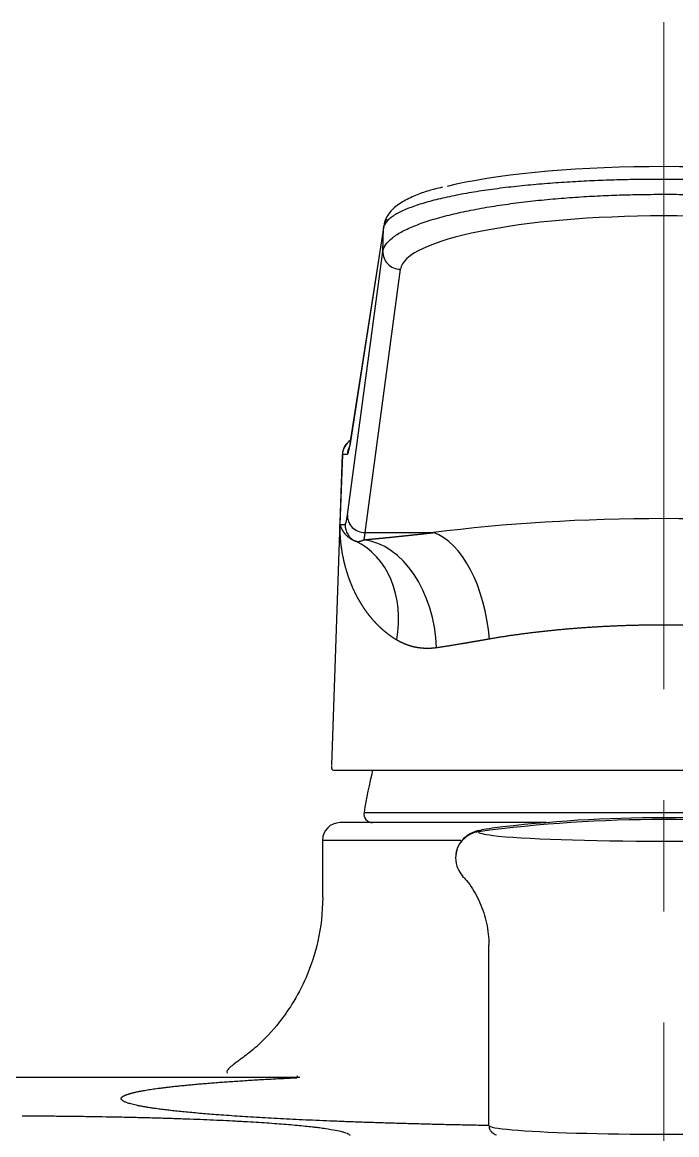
# Model space of a CAD drawing. Extents: x 900 to 2324, y -1513 to 827.
# Drawn here: x 1504.4 to 1541.8, y -984.4 to -920.8 of the extents above; entities that cross this region are included whole.
import ezdxf

# ---------------------------------------------------------------- set-up
doc = ezdxf.new("R2010")
doc.units = 0
doc.header["$LTSCALE"] = 4
doc.header["$MEASUREMENT"] = 0
doc.linetypes.add('CENTER2', pattern=[28.575, 19.05, -3.175, 3.175, -3.175])
doc.layers.add('1', color=7, linetype='CONTINUOUS')
doc.layers.add('Cneter', color=1, linetype='CENTER2', lineweight=13)

msp = doc.modelspace()

# ---------------------------------------------------------------- linework, layer by layer
at = {"layer": '1', "color": 7, "linetype": 'Continuous', "lineweight": -3}
for p, q in [((1525.014, -932.45), (1523.083, -944.902)), ((1525.003, -932.568), (1523.072, -945.02)), ((1524.962, -933.923), (1525.003, -932.568)), ((1522.937, -948.975), (1524.962, -933.923)), ((1525.961, -934.936), (1523.936, -949.988)), ((1522.648, -945.522), (1522.028, -963.278)), ((1522.653, -945.522), (1522.513, -949.522)), ((1522.653, -945.522), (1522.648, -945.522)), ((1522.933, -945.522), (1522.653, -945.522)), ((1522.513, -949.522), (1522.808, -949.522)), ((1523.936, -949.988), (1527.858, -949.988)), ((1522.148, -963.557), (1559.889, -963.557)), ((1523.887, -965.973), (1558.15, -965.973)), ((1534.288, -966.557), (1522.519, -966.557)), ((1521.519, -967.557), (1529.413, -967.557)), ((1521.519, -967.557), (1521.519, -970.834)), ((1531.019, -983.853), (1531.019, -973.547)), ((1520.219, -981.111), (1464.106, -981.111)), ((1520.064, -981.112), (1464.106, -981.112))]:
    msp.add_line(p, q, dxfattribs=at)
for centre, radius, start, end in [((1523.648, -945.557), 1, 122.35239, 178), ((1561.357, -972.301), 38, 166.69602, 170.41457), ((1524.38, -966.057), 0.5, 170.41457, 270), ((1522.519, -967.557), 1, 90, 180), ((1541.019, -1046.273), 80, 82.9578, 97.0422)]:
    msp.add_arc(centre, radius, start, end, dxfattribs=at)
for centre, major_axis, ratio, start_param, end_param in [((1541.019, -931.688), (15.022, 0), 0.173943, 0.715415, 2.538636), ((1526.002, -932.603), (0.988, -0.153), 0.984451, 3.141575, 3.262352), ((1526.002, -932.603), (0.988, -0.153), 0.984451, 2.707604, 3.141574), ((1541.019, -935.024), (15.063, 0), 0.207968, 0.027978, 3.113614), ((1525.961, -933.958), (-0.991, 0.133), 0.977765, 0.101081, 1.701619), ((1523.652, -945.557), (0, -1), 0.999776, 3.711528, 4.677482), ((1524.086, -912.522), (1.153, 33), 0.021153, 3.142332, 3.316865), ((1523.932, -945.557), (0, 1), 0.999776, 1.047645, 1.53589), ((1524.071, -945.055), (-0.988, 0.153), 0.984451, 6.283168, 6.403945), ((1523.681, -924.522), (0.874, 25), 0.021153, 3.142332, 3.351771), ((1523.936, -949.01), (0.991, -0.133), 0.977765, 3.242674, 4.843212), ((1541.019, -954.479), (24.891, 0), 0.212562, 1.013695, 2.127897), ((1523.807, -949.557), (0, 1), 0.999776, 1.53589, 2.708718), ((1527.858, -955.857), (0.788, -5.948), 0.52543, 1.46621, 2.894732), ((1520.871, -955.911), (-2.453, -5.476), 0.793917, 1.87648, 3.126984), ((1523.871, -956.358), (0.638, -5.966), 0.688755, 1.462239, 2.987507), ((1541.019, -1046.273), (80, 0), 0.998719, 1.570796, 1.703671), ((1541.019, -1046.273), (-80, 0), 0.998719, 4.579514, 4.712389), ((1530.619, -968.565), (-1.5, 0), 0.998719, 4.845264, 6.288081), ((1541.019, -967.08), (-10.599, 0), 0.050593, 6.087965, 6.283185), ((1541.019, -967.08), (10.599, 0), 0.050593, 3.141593, 3.538071), ((1541.019, -967.08), (-10.599, 0), 0.050593, 5.894462, 6.087965), ((1541.019, -967.08), (10.599, 0), 0.050593, 3.538072, 5.885578), ((1541.019, -983.853), (-10, 0), 0.050593, 0, 3.141593)]:
    msp.add_ellipse(centre, major_axis=major_axis, ratio=ratio, start_param=start_param, end_param=end_param, dxfattribs=at)
for points, degree, knots in [([(1557.034, -932.568), (1557.017, -932.453), (1556.96, -932.338), (1556.774, -932.114), (1556.645, -932.004), (1556.323, -931.79), (1556.13, -931.686), (1555.688, -931.485), (1555.438, -931.389), (1554.891, -931.203), (1554.593, -931.114), (1553.958, -930.946), (1553.62, -930.866), (1552.912, -930.716), (1552.542, -930.645), (1551.777, -930.513), (1551.382, -930.452), (1550.574, -930.339), (1550.162, -930.287), (1549.326, -930.191), (1548.902, -930.148), (1548.049, -930.071), (1547.62, -930.036), (1546.762, -929.975), (1546.334, -929.949), (1545.48, -929.903), (1545.056, -929.884), (1544.216, -929.852), (1543.801, -929.839), (1542.982, -929.819), (1542.578, -929.812), (1541.984, -929.806), (1541.787, -929.804), (1541.399, -929.802), (1541.206, -929.801), (1540.636, -929.801), (1540.247, -929.803), (1539.455, -929.813), (1539.052, -929.819), (1538.233, -929.839), (1537.817, -929.852), (1536.978, -929.884), (1536.553, -929.903), (1535.701, -929.949), (1535.272, -929.976), (1534.414, -930.037), (1533.985, -930.071), (1533.133, -930.149), (1532.709, -930.192), (1531.873, -930.287), (1531.461, -930.339), (1530.654, -930.452), (1530.259, -930.513), (1529.494, -930.645), (1529.124, -930.716), (1528.416, -930.866), (1528.079, -930.946), (1527.443, -931.115), (1527.146, -931.203), (1526.599, -931.389), (1526.349, -931.486), (1525.907, -931.686), (1525.714, -931.79), (1525.392, -932.004), (1525.263, -932.114), (1525.077, -932.338), (1525.02, -932.453), (1525.003, -932.568)], 3, [0, 0, 0, 0, 0.03125, 0.03125, 0.0625, 0.0625, 0.09375, 0.09375, 0.125, 0.125, 0.15625, 0.15625, 0.1875, 0.1875, 0.21875, 0.21875, 0.25, 0.25, 0.28125, 0.28125, 0.3125, 0.3125, 0.34375, 0.34375, 0.375, 0.375, 0.40625, 0.40625, 0.4375, 0.4375, 0.46875, 0.46875, 0.484375, 0.484375, 0.5, 0.5, 0.53125, 0.53125, 0.5625, 0.5625, 0.59375, 0.59375, 0.625, 0.625, 0.65625, 0.65625, 0.6875, 0.6875, 0.71875, 0.71875, 0.75, 0.75, 0.78125, 0.78125, 0.8125, 0.8125, 0.84375, 0.84375, 0.875, 0.875, 0.90625, 0.90625, 0.9375, 0.9375, 0.96875, 0.96875, 1, 1, 1, 1]), ([(1528.364, -930.254), (1528.086, -930.315), (1527.521, -930.458), (1526.788, -930.724), (1526.01, -931.098), (1525.336, -931.634), (1525.1, -932.083), (1525.037, -932.342)], 3, [0, 0, 0, 0, 0.145978, 0.317594, 0.51609, 0.743346, 1, 1, 1, 1]), ([(1524.962, -933.923), (1524.981, -933.787), (1525.038, -933.653), (1525.225, -933.389), (1525.355, -933.26), (1525.678, -933.01), (1525.872, -932.888), (1526.315, -932.653), (1526.566, -932.54), (1527.114, -932.323), (1527.412, -932.22), (1528.049, -932.022), (1528.388, -931.929), (1529.097, -931.752), (1529.468, -931.669), (1530.235, -931.514), (1530.63, -931.441), (1531.439, -931.307), (1531.853, -931.245), (1532.69, -931.132), (1533.115, -931.08), (1533.969, -930.987), (1534.399, -930.945), (1535.259, -930.871), (1535.689, -930.839), (1536.544, -930.782), (1536.969, -930.758), (1537.811, -930.719), (1538.228, -930.703), (1539.05, -930.678), (1539.454, -930.669), (1540.05, -930.66), (1540.247, -930.658), (1540.54, -930.656), (1540.637, -930.655), (1540.829, -930.655), (1540.925, -930.654), (1541.402, -930.654), (1541.792, -930.657), (1542.587, -930.669), (1542.992, -930.678), (1543.813, -930.703), (1544.229, -930.719), (1545.071, -930.759), (1545.496, -930.783), (1546.351, -930.839), (1546.781, -930.871), (1547.64, -930.945), (1548.07, -930.987), (1548.924, -931.08), (1549.349, -931.132), (1550.186, -931.245), (1550.6, -931.307), (1551.408, -931.441), (1551.804, -931.514), (1552.57, -931.669), (1552.941, -931.752), (1553.65, -931.929), (1553.989, -932.022), (1554.625, -932.22), (1554.924, -932.323), (1555.472, -932.54), (1555.722, -932.653), (1556.166, -932.888), (1556.36, -933.01), (1556.683, -933.261), (1556.812, -933.389), (1556.999, -933.653), (1557.057, -933.787), (1557.075, -933.923)], 3, [0, 0, 0, 0, 0.03125, 0.03125, 0.0625, 0.0625, 0.09375, 0.09375, 0.125, 0.125, 0.15625, 0.15625, 0.1875, 0.1875, 0.21875, 0.21875, 0.25, 0.25, 0.28125, 0.28125, 0.3125, 0.3125, 0.34375, 0.34375, 0.375, 0.375, 0.40625, 0.40625, 0.4375, 0.4375, 0.46875, 0.46875, 0.484375, 0.484375, 0.492187, 0.492187, 0.5, 0.5, 0.53125, 0.53125, 0.5625, 0.5625, 0.59375, 0.59375, 0.625, 0.625, 0.65625, 0.65625, 0.6875, 0.6875, 0.71875, 0.71875, 0.75, 0.75, 0.78125, 0.78125, 0.8125, 0.8125, 0.84375, 0.84375, 0.875, 0.875, 0.90625, 0.90625, 0.9375, 0.9375, 0.96875, 0.96875, 1, 1, 1, 1]), ([(1522.513, -949.522), (1522.514, -949.527), (1522.517, -949.537), (1522.521, -949.553), (1522.525, -949.569), (1522.53, -949.584), (1522.535, -949.599), (1522.539, -949.614), (1522.544, -949.629), (1522.55, -949.643), (1522.555, -949.658), (1522.56, -949.672), (1522.566, -949.686), (1522.572, -949.699), (1522.577, -949.713), (1522.583, -949.726), (1522.589, -949.739), (1522.595, -949.752), (1522.602, -949.765), (1522.608, -949.777), (1522.614, -949.79), (1522.621, -949.802), (1522.627, -949.814), (1522.633, -949.825), (1522.64, -949.837), (1522.646, -949.848), (1522.653, -949.859), (1522.66, -949.87), (1522.666, -949.88), (1522.673, -949.891), (1522.679, -949.901), (1522.686, -949.911), (1522.692, -949.92), (1522.699, -949.93), (1522.705, -949.939), (1522.712, -949.948), (1522.718, -949.957), (1522.725, -949.966), (1522.731, -949.975), (1522.737, -949.983), (1522.744, -949.991), (1522.75, -949.999), (1522.756, -950.007), (1522.762, -950.014), (1522.768, -950.022), (1522.774, -950.029), (1522.78, -950.036), (1522.792, -950.05), (1522.81, -950.071), (1522.836, -950.098), (1522.862, -950.125), (1522.888, -950.151), (1522.915, -950.176), (1522.943, -950.2), (1522.971, -950.224), (1522.999, -950.246), (1523.028, -950.268), (1523.057, -950.289), (1523.086, -950.309), (1523.116, -950.329), (1523.145, -950.347), (1523.175, -950.364), (1523.205, -950.381), (1523.236, -950.397), (1523.266, -950.412), (1523.296, -950.426), (1523.326, -950.44), (1523.357, -950.453), (1523.377, -950.46), (1523.387, -950.464)], 3, [0, 0, 0, 0, 0.01489, 0.029602, 0.044135, 0.058489, 0.072665, 0.086661, 0.10048, 0.114119, 0.12758, 0.140862, 0.153965, 0.16689, 0.179635, 0.192203, 0.204591, 0.216801, 0.228832, 0.240684, 0.252358, 0.263853, 0.275169, 0.286307, 0.297265, 0.308046, 0.318647, 0.32907, 0.339314, 0.349379, 0.359266, 0.368973, 0.378503, 0.387853, 0.397025, 0.406018, 0.414832, 0.423468, 0.431925, 0.440203, 0.448303, 0.456224, 0.463966, 0.471529, 0.478914, 0.48612, 0.493147, 0.499996, 0.528702, 0.556919, 0.584646, 0.611883, 0.63863, 0.664888, 0.690656, 0.715934, 0.740722, 0.765021, 0.78883, 0.81215, 0.83498, 0.85732, 0.879171, 0.900533, 0.921405, 0.941788, 0.961681, 0.981085, 1, 1, 1, 1]), ([(1525.755, -956.12), (1525.745, -956.115), (1525.726, -956.103), (1525.696, -956.085), (1525.667, -956.067), (1525.638, -956.048), (1525.608, -956.03), (1525.579, -956.011), (1525.55, -955.992), (1525.521, -955.972), (1525.491, -955.952), (1525.462, -955.932), (1525.433, -955.912), (1525.404, -955.891), (1525.375, -955.871), (1525.346, -955.849), (1525.317, -955.828), (1525.288, -955.806), (1525.259, -955.784), (1525.23, -955.762), (1525.202, -955.74), (1525.173, -955.717), (1525.144, -955.694), (1525.116, -955.67), (1525.087, -955.647), (1525.058, -955.623), (1525.03, -955.599), (1525.001, -955.574), (1524.973, -955.55), (1524.945, -955.525), (1524.917, -955.5), (1524.888, -955.474), (1524.86, -955.448), (1524.832, -955.422), (1524.804, -955.396), (1524.776, -955.369), (1524.748, -955.342), (1524.721, -955.315), (1524.693, -955.288), (1524.665, -955.26), (1524.638, -955.232), (1524.61, -955.204), (1524.583, -955.175), (1524.556, -955.147), (1524.529, -955.117), (1524.501, -955.088), (1524.474, -955.058), (1524.448, -955.029), (1524.421, -954.998), (1524.394, -954.968), (1524.367, -954.937), (1524.341, -954.906), (1524.314, -954.875), (1524.288, -954.843), (1524.262, -954.812), (1524.236, -954.78), (1524.21, -954.747), (1524.184, -954.715), (1524.158, -954.682), (1524.133, -954.648), (1524.107, -954.615), (1524.082, -954.581), (1524.056, -954.547), (1524.031, -954.513), (1524.006, -954.478), (1523.981, -954.444), (1523.957, -954.409), (1523.932, -954.373), (1523.907, -954.338), (1523.883, -954.302), (1523.859, -954.265), (1523.835, -954.229), (1523.811, -954.192), (1523.787, -954.155), (1523.763, -954.118), (1523.74, -954.08), (1523.716, -954.043), (1523.693, -954.004), (1523.67, -953.966), (1523.647, -953.927), (1523.625, -953.888), (1523.602, -953.849), (1523.58, -953.81), (1523.557, -953.77), (1523.535, -953.73), (1523.514, -953.69), (1523.492, -953.649), (1523.47, -953.608), (1523.449, -953.567), (1523.428, -953.526), (1523.407, -953.484), (1523.386, -953.442), (1523.365, -953.4), (1523.345, -953.357), (1523.325, -953.315), (1523.305, -953.272), (1523.285, -953.228), (1523.267, -953.189), (1523.25, -953.152), (1523.236, -953.118), (1523.221, -953.084), (1523.206, -953.049), (1523.191, -953.012), (1523.175, -952.975), (1523.16, -952.937), (1523.144, -952.898), (1523.128, -952.858), (1523.112, -952.817), (1523.096, -952.776), (1523.08, -952.733), (1523.064, -952.689), (1523.048, -952.645), (1523.032, -952.599), (1523.015, -952.553), (1522.999, -952.506), (1522.983, -952.458), (1522.967, -952.409), (1522.95, -952.359), (1522.934, -952.308), (1522.918, -952.256), (1522.902, -952.203), (1522.886, -952.149), (1522.87, -952.095), (1522.854, -952.039), (1522.838, -951.983), (1522.823, -951.926), (1522.807, -951.867), (1522.792, -951.808), (1522.777, -951.748), (1522.762, -951.687), (1522.748, -951.625), (1522.733, -951.563), (1522.719, -951.499), (1522.706, -951.434), (1522.692, -951.369), (1522.679, -951.302), (1522.666, -951.235), (1522.654, -951.167), (1522.642, -951.097), (1522.63, -951.027), (1522.619, -950.956), (1522.608, -950.884), (1522.598, -950.812), (1522.588, -950.738), (1522.578, -950.663), (1522.57, -950.587), (1522.561, -950.511), (1522.554, -950.434), (1522.547, -950.355), (1522.54, -950.276), (1522.534, -950.196), (1522.529, -950.115), (1522.524, -950.033), (1522.521, -949.95), (1522.517, -949.866), (1522.515, -949.781), (1522.514, -949.696), (1522.513, -949.609), (1522.513, -949.551), (1522.513, -949.522)], 3, [0, 0, 0, 0, 0.004193, 0.008406, 0.01264, 0.016894, 0.021169, 0.025464, 0.02978, 0.034117, 0.038474, 0.042852, 0.04725, 0.05167, 0.05611, 0.060572, 0.065054, 0.069557, 0.074082, 0.078627, 0.083194, 0.087781, 0.09239, 0.09702, 0.101672, 0.106345, 0.111039, 0.115755, 0.120492, 0.12525, 0.13003, 0.134832, 0.139655, 0.1445, 0.149366, 0.154254, 0.159164, 0.164096, 0.169049, 0.174024, 0.179021, 0.18404, 0.189081, 0.194143, 0.199228, 0.204335, 0.209463, 0.214614, 0.219787, 0.224982, 0.230199, 0.235438, 0.240699, 0.245982, 0.251288, 0.256616, 0.261966, 0.267339, 0.272733, 0.27815, 0.28359, 0.289052, 0.294536, 0.300043, 0.305572, 0.311124, 0.316698, 0.322294, 0.327914, 0.333555, 0.339219, 0.344906, 0.350616, 0.356348, 0.362103, 0.36788, 0.37368, 0.379503, 0.385348, 0.391217, 0.397108, 0.403021, 0.408958, 0.414917, 0.4209, 0.426905, 0.432932, 0.438983, 0.445057, 0.451153, 0.457272, 0.463415, 0.46958, 0.475768, 0.481979, 0.488213, 0.494471, 0.500751, 0.505436, 0.510238, 0.515158, 0.520194, 0.525347, 0.530617, 0.536003, 0.541507, 0.547127, 0.552865, 0.558719, 0.56469, 0.570778, 0.576982, 0.583304, 0.589742, 0.596297, 0.602968, 0.609757, 0.616662, 0.623684, 0.630823, 0.638078, 0.64545, 0.652938, 0.660543, 0.668265, 0.676104, 0.684058, 0.69213, 0.700318, 0.708622, 0.717043, 0.72558, 0.734234, 0.743004, 0.751891, 0.760894, 0.770013, 0.779248, 0.7886, 0.798068, 0.807652, 0.817352, 0.827169, 0.837101, 0.84715, 0.857314, 0.867595, 0.877992, 0.888504, 0.899133, 0.909877, 0.920737, 0.931713, 0.942805, 0.954013, 0.965336, 0.976775, 0.98833, 1, 1, 1, 1]), ([(1523.936, -949.988), (1523.935, -949.994), (1523.934, -950.006), (1523.932, -950.023), (1523.929, -950.039), (1523.927, -950.056), (1523.925, -950.072), (1523.923, -950.087), (1523.921, -950.103), (1523.918, -950.118), (1523.916, -950.133), (1523.914, -950.148), (1523.912, -950.162), (1523.91, -950.177), (1523.908, -950.19), (1523.906, -950.204), (1523.903, -950.217), (1523.901, -950.231), (1523.899, -950.243), (1523.897, -950.256), (1523.895, -950.268), (1523.893, -950.28), (1523.891, -950.292), (1523.889, -950.304), (1523.887, -950.315), (1523.885, -950.326), (1523.883, -950.336), (1523.881, -950.347), (1523.879, -950.357), (1523.877, -950.367), (1523.875, -950.377), (1523.873, -950.386), (1523.872, -950.392), (1523.871, -950.395)], 3, [0, 0, 0, 0, 0.032693, 0.065358, 0.097993, 0.130599, 0.163177, 0.195725, 0.228244, 0.260734, 0.293195, 0.325628, 0.358031, 0.390405, 0.42275, 0.455066, 0.487353, 0.519611, 0.55184, 0.58404, 0.616211, 0.648353, 0.680466, 0.71255, 0.744605, 0.776631, 0.808628, 0.840596, 0.872535, 0.904445, 0.936325, 0.968177, 1, 1, 1, 1]), ([(1523.871, -950.395), (1523.89, -950.394), (1523.927, -950.39), (1523.983, -950.385), (1524.038, -950.38), (1524.095, -950.375), (1524.151, -950.37), (1524.207, -950.365), (1524.264, -950.36), (1524.32, -950.355), (1524.377, -950.35), (1524.434, -950.344), (1524.491, -950.339), (1524.548, -950.333), (1524.606, -950.328), (1524.663, -950.322), (1524.721, -950.317), (1524.779, -950.311), (1524.837, -950.306), (1524.895, -950.3), (1524.953, -950.294), (1525.012, -950.288), (1525.07, -950.283), (1525.129, -950.277), (1525.188, -950.271), (1525.247, -950.265), (1525.306, -950.259), (1525.365, -950.253), (1525.425, -950.247), (1525.484, -950.241), (1525.544, -950.235), (1525.604, -950.228), (1525.664, -950.222), (1525.724, -950.216), (1525.784, -950.21), (1525.845, -950.203), (1525.906, -950.197), (1525.966, -950.191), (1526.027, -950.184), (1526.088, -950.178), (1526.15, -950.172), (1526.211, -950.165), (1526.272, -950.159), (1526.334, -950.152), (1526.396, -950.145), (1526.458, -950.139), (1526.52, -950.132), (1526.582, -950.126), (1526.645, -950.119), (1526.707, -950.112), (1526.77, -950.106), (1526.833, -950.099), (1526.896, -950.092), (1526.959, -950.085), (1527.022, -950.078), (1527.085, -950.072), (1527.149, -950.065), (1527.213, -950.058), (1527.277, -950.051), (1527.341, -950.044), (1527.405, -950.037), (1527.469, -950.03), (1527.534, -950.023), (1527.598, -950.016), (1527.663, -950.009), (1527.728, -950.002), (1527.793, -949.995), (1527.836, -949.991), (1527.858, -949.988)], 3, [0, 0, 0, 0, 0.014882, 0.029769, 0.044662, 0.059562, 0.074467, 0.089378, 0.104296, 0.11922, 0.134151, 0.149088, 0.164032, 0.178983, 0.193941, 0.208906, 0.223879, 0.238859, 0.253847, 0.268842, 0.283845, 0.298856, 0.313875, 0.328902, 0.343937, 0.358981, 0.374033, 0.389094, 0.404164, 0.419242, 0.43433, 0.449427, 0.464533, 0.479648, 0.494773, 0.509908, 0.525052, 0.540206, 0.55537, 0.570545, 0.585729, 0.600924, 0.616129, 0.631345, 0.646571, 0.661809, 0.677057, 0.692316, 0.707587, 0.722868, 0.738161, 0.753466, 0.768782, 0.78411, 0.79945, 0.814802, 0.830166, 0.845542, 0.860931, 0.876331, 0.891745, 0.907171, 0.92261, 0.938062, 0.953527, 0.969004, 0.984496, 1, 1, 1, 1]), ([(1523.387, -950.464), (1523.391, -950.466), (1523.397, -950.468), (1523.407, -950.472), (1523.417, -950.475), (1523.427, -950.478), (1523.438, -950.48), (1523.448, -950.483), (1523.458, -950.485), (1523.468, -950.487), (1523.479, -950.489), (1523.489, -950.49), (1523.499, -950.491), (1523.51, -950.492), (1523.52, -950.493), (1523.53, -950.493), (1523.541, -950.493), (1523.551, -950.493), (1523.562, -950.493), (1523.572, -950.492), (1523.583, -950.491), (1523.594, -950.49), (1523.604, -950.489), (1523.615, -950.488), (1523.625, -950.486), (1523.636, -950.484), (1523.647, -950.482), (1523.657, -950.48), (1523.668, -950.477), (1523.679, -950.475), (1523.69, -950.472), (1523.7, -950.469), (1523.711, -950.465), (1523.722, -950.462), (1523.732, -950.458), (1523.743, -950.454), (1523.754, -950.45), (1523.764, -950.446), (1523.775, -950.442), (1523.786, -950.437), (1523.797, -950.433), (1523.807, -950.428), (1523.818, -950.423), (1523.829, -950.417), (1523.839, -950.412), (1523.85, -950.407), (1523.86, -950.401), (1523.868, -950.397), (1523.871, -950.395)], 3, [0, 0, 0, 0, 0.024916, 0.049691, 0.074328, 0.098824, 0.12318, 0.147396, 0.171472, 0.195407, 0.219202, 0.242857, 0.266371, 0.289744, 0.312976, 0.336067, 0.359018, 0.381827, 0.404495, 0.427021, 0.449406, 0.47165, 0.493752, 0.515712, 0.53753, 0.559206, 0.580741, 0.602133, 0.623383, 0.64449, 0.665456, 0.686279, 0.706959, 0.727496, 0.747891, 0.768143, 0.788252, 0.808218, 0.828042, 0.847721, 0.867258, 0.886652, 0.905902, 0.925009, 0.943972, 0.962792, 0.981468, 1, 1, 1, 1]), ([(1550.989, -956.067), (1550.97, -956.063), (1550.932, -956.057), (1550.875, -956.047), (1550.818, -956.037), (1550.761, -956.028), (1550.703, -956.018), (1550.646, -956.008), (1550.588, -955.999), (1550.531, -955.989), (1550.473, -955.98), (1550.415, -955.971), (1550.357, -955.961), (1550.3, -955.952), (1550.241, -955.943), (1550.183, -955.934), (1550.125, -955.925), (1550.067, -955.916), (1550.008, -955.907), (1549.95, -955.898), (1549.891, -955.889), (1549.832, -955.881), (1549.773, -955.872), (1549.715, -955.863), (1549.656, -955.855), (1549.596, -955.846), (1549.537, -955.838), (1549.478, -955.83), (1549.419, -955.821), (1549.359, -955.813), (1549.3, -955.805), (1549.24, -955.797), (1549.181, -955.789), (1549.121, -955.781), (1549.061, -955.773), (1549.001, -955.765), (1548.941, -955.757), (1548.881, -955.749), (1548.821, -955.742), (1548.761, -955.734), (1548.7, -955.727), (1548.64, -955.719), (1548.58, -955.712), (1548.519, -955.704), (1548.458, -955.697), (1548.398, -955.69), (1548.337, -955.683), (1548.276, -955.675), (1548.215, -955.668), (1548.155, -955.661), (1548.094, -955.654), (1548.032, -955.648), (1547.971, -955.641), (1547.91, -955.634), (1547.849, -955.627), (1547.788, -955.621), (1547.726, -955.614), (1547.665, -955.608), (1547.603, -955.601), (1547.542, -955.595), (1547.48, -955.588), (1547.418, -955.582), (1547.357, -955.576), (1547.295, -955.57), (1547.233, -955.564), (1547.171, -955.558), (1547.109, -955.552), (1547.047, -955.546), (1546.985, -955.54), (1546.923, -955.534), (1546.861, -955.529), (1546.799, -955.523), (1546.737, -955.517), (1546.674, -955.512), (1546.612, -955.506), (1546.55, -955.501), (1546.487, -955.496), (1546.425, -955.49), (1546.362, -955.485), (1546.3, -955.48), (1546.237, -955.475), (1546.174, -955.47), (1546.112, -955.465), (1546.049, -955.46), (1545.986, -955.455), (1545.923, -955.45), (1545.86, -955.446), (1545.798, -955.441), (1545.735, -955.436), (1545.672, -955.432), (1545.609, -955.427), (1545.546, -955.423), (1545.483, -955.419), (1545.42, -955.414), (1545.356, -955.41), (1545.293, -955.406), (1545.23, -955.402), (1545.167, -955.398), (1545.104, -955.394), (1545.04, -955.39), (1544.977, -955.386), (1544.914, -955.382), (1544.85, -955.378), (1544.787, -955.375), (1544.724, -955.371), (1544.66, -955.368), (1544.597, -955.364), (1544.533, -955.361), (1544.47, -955.357), (1544.406, -955.354), (1544.343, -955.351), (1544.279, -955.348), (1544.216, -955.344), (1544.152, -955.341), (1544.089, -955.338), (1544.025, -955.335), (1543.962, -955.333), (1543.898, -955.33), (1543.834, -955.327), (1543.771, -955.324), (1543.707, -955.322), (1543.643, -955.319), (1543.58, -955.317), (1543.516, -955.314), (1543.452, -955.312), (1543.389, -955.309), (1543.325, -955.307), (1543.261, -955.305), (1543.198, -955.303), (1543.134, -955.301), (1543.07, -955.299), (1543.006, -955.297), (1542.943, -955.295), (1542.879, -955.293), (1542.815, -955.291), (1542.751, -955.29), (1542.688, -955.288), (1542.624, -955.286), (1542.56, -955.285), (1542.497, -955.283), (1542.433, -955.282), (1542.369, -955.281), (1542.305, -955.279), (1542.242, -955.278), (1542.178, -955.277), (1542.114, -955.276), (1542.051, -955.275), (1541.987, -955.274), (1541.923, -955.273), (1541.86, -955.272), (1541.796, -955.271), (1541.733, -955.271), (1541.669, -955.27), (1541.605, -955.269), (1541.542, -955.269), (1541.478, -955.268), (1541.415, -955.268), (1541.351, -955.268), (1541.288, -955.267), (1541.224, -955.267), (1541.161, -955.267), (1541.097, -955.267), (1541.015, -955.267), (1540.913, -955.267), (1540.793, -955.267), (1540.672, -955.268), (1540.551, -955.268), (1540.431, -955.269), (1540.31, -955.271), (1540.189, -955.272), (1540.068, -955.274), (1539.947, -955.275), (1539.826, -955.277), (1539.705, -955.28), (1539.584, -955.282), (1539.463, -955.285), (1539.342, -955.288), (1539.221, -955.291), (1539.1, -955.295), (1538.979, -955.298), (1538.858, -955.302), (1538.737, -955.306), (1538.616, -955.311), (1538.495, -955.315), (1538.374, -955.32), (1538.253, -955.325), (1538.132, -955.33), (1538.011, -955.335), (1537.891, -955.341), (1537.77, -955.347), (1537.649, -955.353), (1537.529, -955.359), (1537.408, -955.366), (1537.288, -955.373), (1537.167, -955.379), (1537.047, -955.387), (1536.927, -955.394), (1536.807, -955.402), (1536.687, -955.41), (1536.567, -955.418), (1536.447, -955.426), (1536.327, -955.434), (1536.208, -955.443), (1536.088, -955.452), (1535.969, -955.461), (1535.85, -955.471), (1535.731, -955.48), (1535.612, -955.49), (1535.494, -955.5), (1535.375, -955.511), (1535.257, -955.521), (1535.139, -955.532), (1535.021, -955.543), (1534.903, -955.554), (1534.785, -955.566), (1534.668, -955.577), (1534.551, -955.589), (1534.434, -955.601), (1534.317, -955.613), (1534.2, -955.626), (1534.084, -955.639), (1533.968, -955.652), (1533.852, -955.665), (1533.736, -955.678), (1533.621, -955.692), (1533.506, -955.706), (1533.391, -955.72), (1533.276, -955.734), (1533.162, -955.749), (1533.048, -955.763), (1532.934, -955.778), (1532.821, -955.793), (1532.708, -955.809), (1532.595, -955.825), (1532.482, -955.84), (1532.37, -955.856), (1532.258, -955.873), (1532.146, -955.889), (1532.035, -955.906), (1531.924, -955.923), (1531.813, -955.94), (1531.703, -955.958), (1531.593, -955.975), (1531.483, -955.993), (1531.374, -956.011), (1531.265, -956.029), (1531.157, -956.048), (1531.085, -956.06), (1531.049, -956.067)], 3, [0, 0, 0, 0, 0.003206, 0.006411, 0.009614, 0.012816, 0.016016, 0.019215, 0.022413, 0.025608, 0.028803, 0.031996, 0.035188, 0.038378, 0.041567, 0.044754, 0.04794, 0.051125, 0.054308, 0.057489, 0.060669, 0.063848, 0.067026, 0.070202, 0.073376, 0.07655, 0.079721, 0.082892, 0.086061, 0.089228, 0.092395, 0.095559, 0.098723, 0.101885, 0.105046, 0.108205, 0.111363, 0.114519, 0.117675, 0.120828, 0.123981, 0.127132, 0.130282, 0.13343, 0.136577, 0.139723, 0.142867, 0.14601, 0.149152, 0.152293, 0.155432, 0.158569, 0.161706, 0.164841, 0.167974, 0.171107, 0.174238, 0.177368, 0.180496, 0.183623, 0.186749, 0.189874, 0.192997, 0.196119, 0.19924, 0.202359, 0.205477, 0.208594, 0.21171, 0.214824, 0.217937, 0.221049, 0.224159, 0.227268, 0.230376, 0.233483, 0.236588, 0.239692, 0.242795, 0.245897, 0.248997, 0.252097, 0.255195, 0.258291, 0.261387, 0.264481, 0.267574, 0.270666, 0.273756, 0.276846, 0.279934, 0.283021, 0.286106, 0.289191, 0.292274, 0.295356, 0.298437, 0.301517, 0.304595, 0.307673, 0.310749, 0.313824, 0.316898, 0.31997, 0.323042, 0.326112, 0.329181, 0.332249, 0.335316, 0.338381, 0.341446, 0.344509, 0.347571, 0.350632, 0.353692, 0.356751, 0.359809, 0.362865, 0.36592, 0.368975, 0.372028, 0.37508, 0.378131, 0.38118, 0.384229, 0.387276, 0.390323, 0.393368, 0.396412, 0.399455, 0.402497, 0.405538, 0.408578, 0.411617, 0.414655, 0.417691, 0.420727, 0.423761, 0.426794, 0.429827, 0.432858, 0.435888, 0.438917, 0.441945, 0.444972, 0.447998, 0.451023, 0.454047, 0.45707, 0.460092, 0.463113, 0.466132, 0.469151, 0.472169, 0.475186, 0.478201, 0.481216, 0.48423, 0.487242, 0.490254, 0.493265, 0.496274, 0.499283, 0.504997, 0.510715, 0.516437, 0.522163, 0.527892, 0.533624, 0.539361, 0.545101, 0.550845, 0.556593, 0.562344, 0.5681, 0.573859, 0.579622, 0.585389, 0.59116, 0.596935, 0.602714, 0.608497, 0.614284, 0.620075, 0.625869, 0.631668, 0.637471, 0.643279, 0.64909, 0.654905, 0.660725, 0.666549, 0.672377, 0.678209, 0.684046, 0.689886, 0.695731, 0.701581, 0.707435, 0.713293, 0.719155, 0.725022, 0.730893, 0.736769, 0.742649, 0.748534, 0.754423, 0.760317, 0.766215, 0.772118, 0.778025, 0.783937, 0.789854, 0.795775, 0.801701, 0.807631, 0.813567, 0.819507, 0.825452, 0.831401, 0.837355, 0.843314, 0.849278, 0.855247, 0.861221, 0.867199, 0.873183, 0.879171, 0.885164, 0.891162, 0.897166, 0.903174, 0.909187, 0.915205, 0.921228, 0.927257, 0.93329, 0.939329, 0.945373, 0.951421, 0.957475, 0.963535, 0.969599, 0.975669, 0.981744, 0.987824, 0.993909, 1, 1, 1, 1]), ([(1528.025, -956.567), (1528.016, -956.569), (1527.997, -956.571), (1527.968, -956.575), (1527.94, -956.578), (1527.911, -956.582), (1527.883, -956.585), (1527.855, -956.588), (1527.827, -956.59), (1527.798, -956.593), (1527.77, -956.595), (1527.742, -956.597), (1527.714, -956.598), (1527.686, -956.6), (1527.658, -956.601), (1527.63, -956.602), (1527.602, -956.603), (1527.574, -956.604), (1527.546, -956.604), (1527.518, -956.604), (1527.49, -956.604), (1527.462, -956.604), (1527.434, -956.604), (1527.407, -956.603), (1527.379, -956.602), (1527.351, -956.601), (1527.324, -956.6), (1527.296, -956.598), (1527.269, -956.596), (1527.241, -956.594), (1527.214, -956.592), (1527.186, -956.59), (1527.159, -956.587), (1527.132, -956.584), (1527.104, -956.581), (1527.077, -956.578), (1527.05, -956.574), (1527.023, -956.571), (1526.996, -956.567), (1526.969, -956.562), (1526.942, -956.558), (1526.915, -956.553), (1526.888, -956.549), (1526.861, -956.544), (1526.834, -956.538), (1526.807, -956.533), (1526.781, -956.527), (1526.754, -956.521), (1526.727, -956.515), (1526.701, -956.509), (1526.674, -956.502), (1526.648, -956.495), (1526.621, -956.488), (1526.595, -956.481), (1526.569, -956.474), (1526.542, -956.466), (1526.516, -956.458), (1526.49, -956.45), (1526.464, -956.442), (1526.438, -956.433), (1526.412, -956.425), (1526.386, -956.416), (1526.36, -956.406), (1526.334, -956.397), (1526.308, -956.387), (1526.282, -956.378), (1526.257, -956.367), (1526.231, -956.357), (1526.205, -956.347), (1526.18, -956.336), (1526.154, -956.325), (1526.129, -956.314), (1526.104, -956.302), (1526.078, -956.291), (1526.053, -956.279), (1526.028, -956.267), (1526.003, -956.255), (1525.978, -956.242), (1525.953, -956.23), (1525.928, -956.217), (1525.903, -956.204), (1525.878, -956.19), (1525.853, -956.177), (1525.829, -956.163), (1525.804, -956.149), (1525.779, -956.135), (1525.763, -956.125), (1525.755, -956.12)], 3, [0, 0, 0, 0, 0.01114, 0.022286, 0.033439, 0.044597, 0.055763, 0.066937, 0.078117, 0.089306, 0.100503, 0.111709, 0.122924, 0.134148, 0.145382, 0.156626, 0.16788, 0.179145, 0.190421, 0.201708, 0.213007, 0.224318, 0.235642, 0.246977, 0.258326, 0.269689, 0.281064, 0.292454, 0.303858, 0.315277, 0.326711, 0.33816, 0.349624, 0.361104, 0.372601, 0.384114, 0.395644, 0.407191, 0.418755, 0.430337, 0.441937, 0.453556, 0.465193, 0.476849, 0.488524, 0.500219, 0.511934, 0.523669, 0.535424, 0.5472, 0.558997, 0.570815, 0.582655, 0.594517, 0.606401, 0.618307, 0.630236, 0.642188, 0.654164, 0.666163, 0.678185, 0.690232, 0.702303, 0.714399, 0.72652, 0.738666, 0.750837, 0.763035, 0.775258, 0.787507, 0.799783, 0.812085, 0.824415, 0.836771, 0.849156, 0.861568, 0.874008, 0.886476, 0.898973, 0.911498, 0.924052, 0.936636, 0.949249, 0.961892, 0.974564, 0.987267, 1, 1, 1, 1]), ([(1531.049, -956.067), (1531.03, -956.07), (1530.994, -956.076), (1530.939, -956.086), (1530.886, -956.095), (1530.832, -956.104), (1530.78, -956.114), (1530.728, -956.123), (1530.677, -956.132), (1530.626, -956.141), (1530.576, -956.149), (1530.527, -956.158), (1530.478, -956.166), (1530.429, -956.175), (1530.382, -956.183), (1530.335, -956.191), (1530.288, -956.199), (1530.242, -956.207), (1530.197, -956.215), (1530.152, -956.223), (1530.108, -956.231), (1530.065, -956.238), (1530.022, -956.246), (1529.979, -956.253), (1529.938, -956.26), (1529.896, -956.268), (1529.856, -956.275), (1529.815, -956.281), (1529.776, -956.288), (1529.737, -956.295), (1529.698, -956.302), (1529.661, -956.308), (1529.623, -956.314), (1529.586, -956.321), (1529.55, -956.327), (1529.514, -956.333), (1529.452, -956.343), (1529.363, -956.358), (1529.249, -956.377), (1529.136, -956.396), (1529.026, -956.414), (1528.917, -956.432), (1528.811, -956.449), (1528.706, -956.465), (1528.603, -956.481), (1528.502, -956.497), (1528.403, -956.512), (1528.306, -956.527), (1528.211, -956.541), (1528.117, -956.554), (1528.056, -956.563), (1528.025, -956.567)], 3, [0, 0, 0, 0, 0.016962, 0.033766, 0.050413, 0.066902, 0.083234, 0.099408, 0.115425, 0.131284, 0.146985, 0.162529, 0.177915, 0.193144, 0.208215, 0.223128, 0.237884, 0.252482, 0.266923, 0.281206, 0.295331, 0.309299, 0.323109, 0.336762, 0.350256, 0.363594, 0.376773, 0.389795, 0.402659, 0.415365, 0.427914, 0.440305, 0.452539, 0.464614, 0.476533, 0.488293, 0.499896, 0.538453, 0.576575, 0.614259, 0.651507, 0.688319, 0.724694, 0.760633, 0.796135, 0.831202, 0.865833, 0.900028, 0.933787, 0.967111, 1, 1, 1, 1]), ([(1522.027, -963.306), (1522.027, -963.31), (1522.027, -963.314), (1522.026, -963.357), (1522.028, -963.392), (1522.034, -963.437), (1522.037, -963.451), (1522.045, -963.476), (1522.049, -963.487), (1522.074, -963.537), (1522.106, -963.557), (1522.148, -963.557)], 3, [0, 0, 0, 0, 0.023556, 0.023556, 0.267667, 0.267667, 0.389723, 0.389723, 0.511778, 0.511778, 1, 1, 1, 1]), ([(1530.438, -967.013), (1530.351, -967.021), (1530.158, -967.092), (1529.79, -967.27), (1529.415, -967.612), (1529.17, -968.069), (1529.121, -968.403), (1529.119, -968.565)], 3, [0, 0, 0, 0, 0.272438, 0.479218, 0.652547, 0.842869, 1, 1, 1, 1]), ([(1529.119, -968.565), (1529.125, -968.79), (1529.199, -969.137), (1529.402, -969.486), (1529.512, -969.586), (1529.522, -969.594)], 3, [0, 0, 0, 0, 0.545664, 0.962414, 1, 1, 1, 1]), ([(1529.502, -969.611), (1529.587, -969.693), (1529.934, -970.056), (1530.414, -970.857), (1530.859, -971.993), (1531.005, -972.922), (1531.019, -973.443), (1531.019, -973.547)], 3, [0, 0, 0, 0, 0.083318, 0.356349, 0.639637, 0.927766, 1, 1, 1, 1]), ([(1521.525, -970.841), (1521.52, -971.695), (1521.349, -973.248), (1520.68, -975.309), (1519.851, -976.853), (1518.925, -978.166), (1518.116, -979.043), (1517.368, -979.677), (1516.997, -979.955), (1516.766, -980.126), (1516.496, -980.327), (1516.219, -980.544), (1516.051, -980.729), (1516.044, -980.823), (1516.063, -980.861)], 3, [0, 0, 0, 0, 0.154925, 0.29051, 0.401498, 0.485624, 0.618168, 0.653338, 0.680871, 0.699943, 0.725203, 0.79797, 0.903811, 1, 1, 1, 1]), ([(1531.006, -983.863), (1529.049, -983.828), (1525.054, -983.723), (1521.149, -983.579), (1517.715, -983.404), (1514.832, -983.204), (1512.57, -982.983), (1510.982, -982.746), (1510.105, -982.5), (1509.96, -982.249), (1510.552, -982), (1511.865, -981.759), (1513.868, -981.531), (1516.515, -981.322), (1519.045, -981.177), (1520.042, -981.129)], 2, [0, 0, 0, 0.064417, 0.138861, 0.213305, 0.28775, 0.362194, 0.436638, 0.511082, 0.585526, 0.65997, 0.734414, 0.808859, 0.883303, 0.957747, 1, 1, 1]), ([(1520.042, -981.007), (1520.049, -981.003), (1520.065, -981.043), (1520.091, -981.124), (1520.092, -981.127), (1520.093, -981.13)], 3, [0, 0, 0, 0, 0.96826, 0.96826, 1, 1, 1, 1]), ([(1504.363, -983.306), (1504.693, -983.307), (1505.021, -983.309), (1505.673, -983.313), (1505.996, -983.315), (1506.64, -983.321), (1506.959, -983.324), (1507.594, -983.332), (1507.91, -983.336), (1508.85, -983.35), (1509.469, -983.361), (1510.233, -983.377), (1510.385, -983.381), (1510.688, -983.388), (1510.839, -983.391), (1511.286, -983.402), (1511.579, -983.41), (1512.156, -983.426), (1512.439, -983.434), (1512.996, -983.452), (1513.27, -983.461), (1514.078, -983.489), (1514.598, -983.509), (1515.603, -983.553), (1516.088, -983.576), (1516.612, -983.603), (1516.671, -983.606), (1516.786, -983.612), (1516.957, -983.622), (1517.125, -983.631), (1517.455, -983.65), (1517.668, -983.663), (1518.289, -983.703), (1518.677, -983.73), (1519.407, -983.786), (1519.748, -983.815), (1520.383, -983.874), (1520.678, -983.904), (1521.018, -983.943), (1521.084, -983.951), (1521.181, -983.963), (1521.214, -983.967), (1521.277, -983.975), (1521.308, -983.979), (1521.462, -983.999), (1521.578, -984.015), (1521.907, -984.063), (1522.099, -984.096), (1522.411, -984.157), (1522.538, -984.186), (1522.645, -984.215)], 3, [0, 0, 0, 0, 0.036054, 0.036054, 0.072108, 0.072108, 0.108163, 0.108163, 0.144217, 0.144217, 0.216325, 0.216325, 0.234352, 0.234352, 0.25238, 0.25238, 0.288434, 0.288434, 0.324488, 0.324488, 0.360542, 0.360542, 0.432651, 0.432651, 0.504759, 0.504759, 0.513773, 0.513773, 0.522786, 0.540813, 0.540813, 0.576868, 0.576868, 0.648976, 0.648976, 0.721084, 0.721084, 0.793193, 0.793193, 0.81122, 0.81122, 0.820234, 0.820234, 0.829247, 0.829247, 0.865301, 0.865301, 0.93741, 0.93741, 1, 1, 1, 1]), ([(1531.019, -983.853), (1531.028, -983.952), (1531.064, -984.11), (1531.21, -984.271), (1531.335, -984.348), (1531.41, -984.382), (1531.446, -984.388)], 3, [0, 0, 0, 0, 0.235556, 0.443688, 0.689068, 1, 1, 1, 1]), ([(1522.645, -984.215), (1522.661, -984.219), (1522.677, -984.224), (1522.81, -984.262), (1522.903, -984.296), (1522.988, -984.338), (1523.004, -984.347), (1523.025, -984.36), (1523.031, -984.364), (1523.043, -984.373), (1523.072, -984.394), (1523.091, -984.416), (1523.099, -984.433)], 3, [0, 0, 0, 0, 0.061913, 0.061913, 0.530957, 0.530957, 0.648217, 0.648217, 0.706848, 0.706848, 0.765478, 1, 1, 1, 1])]:
    msp.add_open_spline(points, degree=degree, knots=knots, dxfattribs=at)
at = {"layer": 'Cneter', "lineweight": 5, "ltscale": 0.5}
msp.add_line((1541.019, -920.825), (1541.019, -1099.04), dxfattribs=at)

doc.saveas('drawing.dxf')
